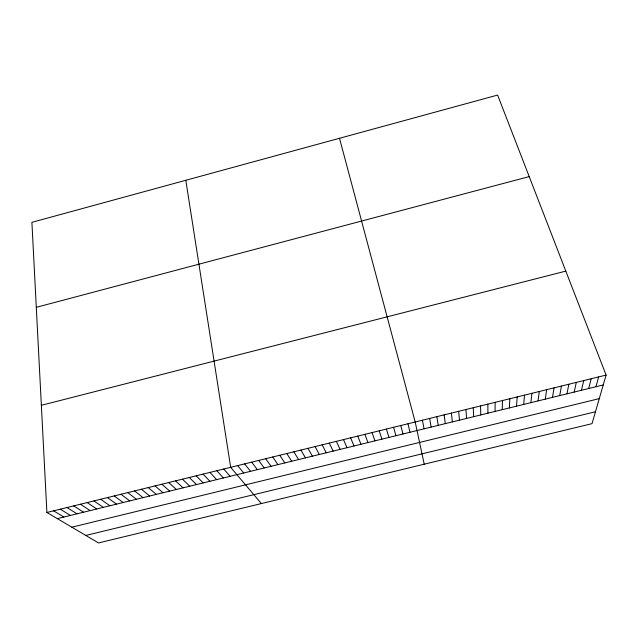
<?xml version="1.0" encoding="UTF-8"?>
<svg xmlns="http://www.w3.org/2000/svg" width="638" height="638" viewBox="0 0 638 638"><rect width="100%" height="100%" fill="white"/><g stroke="black" fill="none" stroke-linecap="round" stroke-linejoin="round"><path stroke-width="0.96" d="M495.048 411.446L495.168 402.331M502.202 409.692L502.497 400.536M509.355 407.937L509.834 398.734M516.525 406.183L517.179 396.924M523.694 404.428L524.532 395.121M530.88 402.666L531.901 393.311M538.073 400.903L539.277 391.493M545.275 399.141L546.662 389.682M552.492 397.378L554.055 387.864M559.709 395.608L561.464 386.046M566.943 393.837L568.881 384.22M574.184 392.067L576.305 382.401M581.433 390.289L583.738 380.575M588.691 388.51L591.179 378.741M595.964 386.732L598.635 376.914M606.1 375.08L592.032 423.648L98.491 542.93L46.901 512.474L31.9 222.343L497.624 95.07L606.1 375.08L46.901 512.474M36.294 307.325L529.213 176.598M41.358 405.313L565.826 271.11M57.332 518.638L603.237 384.945M71.839 527.195L599.273 398.63M85.803 535.442L595.477 411.757M53.6 510.831L63.88 517.035M60.299 509.188L70.435 515.432M67.014 507.537L76.991 513.821M73.737 505.886L83.562 512.21M80.46 504.227L90.133 510.607M87.199 502.577L96.721 508.988M93.945 500.918L103.316 507.377M100.7 499.259L109.911 505.759M107.463 497.6L116.523 504.14M114.234 495.933L123.142 502.521M121.013 494.267L129.761 500.902M127.807 492.6L136.396 499.275M134.602 490.925L143.04 497.648M141.405 489.258L149.691 496.021M148.223 487.584L156.35 494.386M155.042 485.909L163.017 492.759M161.877 484.226L169.684 491.124M168.719 482.543L176.367 489.49M175.57 480.861L183.058 487.847M182.428 479.178L189.757 486.204M189.295 477.487L196.464 484.561M196.169 475.804L203.187 482.918M203.051 474.114L209.91 481.275M209.942 472.415L216.641 479.624M216.848 470.724L223.38 477.974M223.755 469.026L230.127 476.323M261.349 503.565L230.677 467.319L185.81 180.283M237.655 465.604L243.708 472.997M244.649 463.89L250.535 471.322M251.651 462.167L257.369 469.648M258.661 460.445L264.22 467.973M265.679 458.722L271.07 466.29M272.705 456.991L277.937 464.616M279.747 455.269L284.803 462.933M286.789 453.53L291.686 461.242M293.847 451.8L298.576 459.559M300.913 450.061L305.474 457.869M307.987 448.331L312.381 456.178M315.068 446.584L319.295 454.487M322.158 444.845L326.217 452.789M329.256 443.099L333.148 451.09M336.37 441.352L340.086 449.391M343.491 439.606L347.04 447.693M350.621 437.851L354.002 445.986M357.759 436.097L360.964 444.279M364.904 434.342L367.943 442.573M372.058 432.58L374.929 440.858M379.227 430.825L381.923 439.151M386.405 429.055L388.925 437.437M393.582 427.293L395.935 435.714M339.504 138.286L415.194 421.981L424.214 464.201M400.784 425.522L402.961 434M407.985 423.76L409.987 432.277M422.42 420.211L424.071 428.824M429.653 418.432L431.129 427.093M436.894 416.654L438.194 425.363M444.144 414.867L445.268 423.632M451.401 413.089L452.358 421.901M458.674 411.303L459.448 420.163M465.955 409.516L466.553 418.424M473.244 407.722L473.659 416.678M480.542 405.928L480.781 414.939M487.847 404.133L487.91 413.193"/></g></svg>
